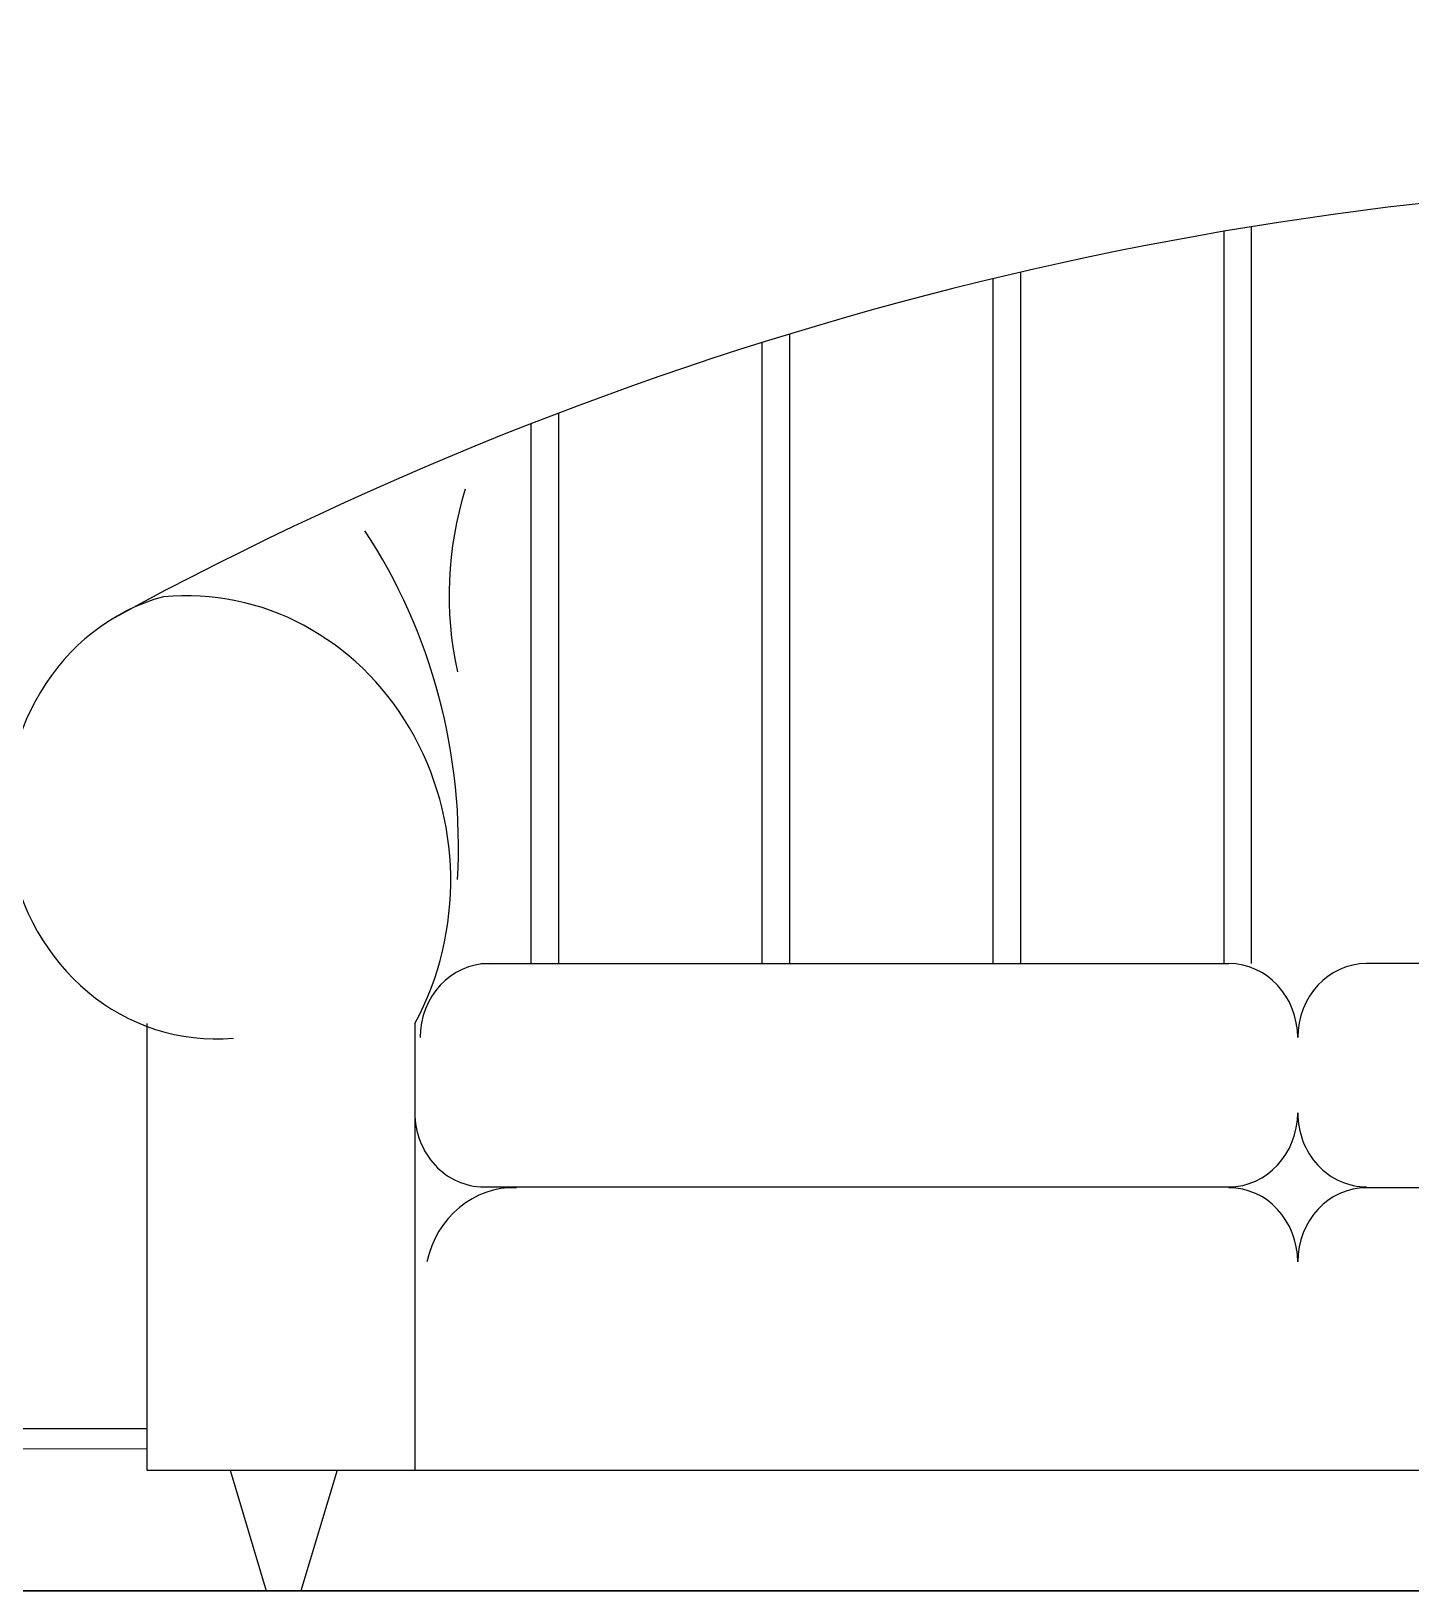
# Model space of a CAD drawing. Header units: inches. Extents: x 3 to 45, y 10.7 to 35.5.
# Drawn here: x 12.728 to 13.609, y 28.993 to 29.989 of the extents above; entities that cross this region are included whole.
import ezdxf

# ---------------------------------------------------------------- set-up
doc = ezdxf.new("R2010")
doc.units = ezdxf.units.IN
doc.header["$MEASUREMENT"] = 0
for name, color, linetype in [('02', 2, 'Continuous'), ('1', 1, 'Continuous'), ('4', 4, 'Continuous')]:
    doc.layers.add(name, color=color, linetype=linetype)

msp = doc.modelspace()

# ---------------------------------------------------------------- linework, layer by layer
at = {"layer": '02'}
msp.add_line((11.37263, 28.99262), (16.67263, 28.99262), dxfattribs=at)
at = {"layer": '1'}
for p, q in [((13.48979, 29.39346), (13.48979, 29.86137)), ((13.50739, 29.39346), (13.50739, 29.8643)), ((13.34224, 29.39346), (13.34224, 29.83108)), ((13.35984, 29.39346), (13.35984, 29.83523)), ((13.1947, 29.39346), (13.1947, 29.79028)), ((13.2123, 29.39346), (13.2123, 29.79571)), ((13.06475, 29.39346), (13.06475, 29.74523)), ((13.04715, 29.39346), (13.04715, 29.73845)), ((13.01512, 29.39346), (13.49282, 29.39346)), ((14.14695, 29.39346), (13.58082, 29.39346)), ((12.80144, 29.35504), (12.80144, 29.06961)), ((12.97278, 29.35504), (12.97278, 29.06961)), ((13.01512, 29.25074), (13.49282, 29.25074)), ((14.14695, 29.25022), (13.58082, 29.25022)), ((12.14045, 29.09639), (12.80138, 29.09639)), ((12.53871, 29.08322), (12.80183, 29.08349)), ((12.80144, 29.06961), (14.92633, 29.06961)), ((12.85468, 29.06961), (12.87784, 28.99262)), ((12.92309, 29.06961), (12.89993, 28.99262))]:
    msp.add_line(p, q, dxfattribs=at)
for centre, major_axis, start_param, end_param in [((13.86596, 27.30631), (0, 2.58695), -0.475932, 0.468359), ((13.19036, 29.62894), (0, 0.21073), 1.244437, 1.806196), ((12.67753, 29.46837), (0, 0.34782), 4.651381, 5.330657), ((12.82659, 29.44652), (0, 0.18203), 4.185881, 6.368792), ((12.84544, 29.48887), (0, 0.14356), 0.252406, 3.227199), ((13.02014, 29.34609), (0, 0.04737), 0, 1.570796), ((13.49282, 29.34609), (0, 0.04737), 4.712389, 6.283185), ((13.58082, 29.34609), (0, 0.04737), 0, 1.570796), ((13.01678, 29.29811), (0, 0.04737), 1.570796, 3.141593), ((13.49282, 29.29811), (0, 0.04737), 3.141593, 4.712389), ((13.58082, 29.29811), (0, 0.04737), 1.570796, 3.141593), ((13.03594, 29.1889), (0, 0.06135), -0.030429, 1.341303), ((13.49282, 29.20286), (0, 0.04737), 4.712389, 6.283185), ((13.58082, 29.20286), (0, 0.04737), 0, 1.570796)]:
    msp.add_ellipse(centre, major_axis=major_axis, ratio=0.928889, start_param=start_param, end_param=end_param, dxfattribs=at)
at = {"layer": '4'}
msp.add_line((23.65113, 28.99262), (3.32492, 28.99262), dxfattribs=at)

doc.saveas('drawing.dxf')
